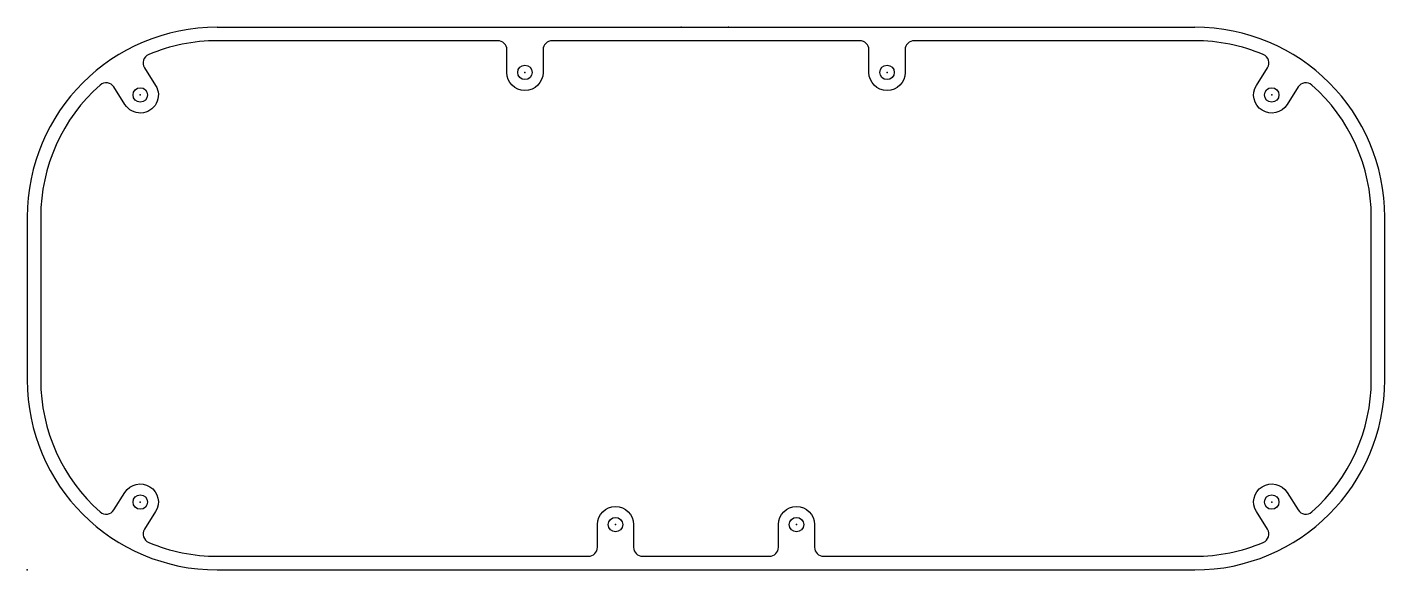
# Model space of a CAD drawing. Header units: millimetres. Extents: x 0 to 300, y 0 to 120.
import ezdxf

# ---------------------------------------------------------------- set-up
doc = ezdxf.new("R2010")
doc.units = ezdxf.units.MM
doc.layers.get('0').update_dxf_attribs({"linetype": 'CONTINUOUS'})

msp = doc.modelspace()

# ---------------------------------------------------------------- linework, layer by layer
for p, q in [((42, 120), (143.5, 120)), ((143.5, 120), (144.5, 120)), ((144.5, 120), (155, 120)), ((155, 120), (156, 120)), ((156, 120), (258, 120)), ((0, 78), (0, 42)), ((300, 42), (300, 78)), ((42, 0), (258, 0))]:
    msp.add_line(p, q)
msp.add_lwpolyline([(273.15, 113.94, 0.100093), (258, 117), (196, 117, 0.414214), (194, 115), (194, 110, -1), (186, 110), (186, 115, 0.414214), (184, 117), (159, 117), (140.5, 117), (116, 117, 0.414214), (114, 115), (114, 110, -1), (106, 110), (106, 115, 0.414214), (104, 117), (42, 117, 0.100093), (26.85, 113.94, 0.462766), (25.93, 111.03), (28.38, 107.13, -1), (21.62, 102.87), (19.16, 106.77, 0.462766), (16.14, 107.2, 0.214709), (3, 78), (3, 42, 0.214709), (16.14, 12.81, 0.462766), (19.16, 13.24), (21.62, 17.13, -1), (28.38, 12.87), (25.93, 8.97, 0.462766), (26.85, 6.07, 0.100093), (42, 3), (124, 3, 0.414214), (126, 5), (126, 10, -1), (134, 10), (134, 5, 0.414214), (136, 3), (164, 3, 0.414214), (166, 5), (166, 10, -1), (174, 10), (174, 5, 0.414214), (176, 3), (258, 3, 0.100092), (273.15, 6.07, 0.462766), (274.07, 8.97), (271.62, 12.87, -1), (278.38, 17.13), (280.84, 13.24, 0.462766), (283.86, 12.81, 0.21471), (297, 42), (297, 78, 0.214709), (283.86, 107.2, 0.462766), (280.84, 106.77), (278.38, 102.87, -1), (271.62, 107.13), (274.07, 111.03, 0.462766)], format="xyb", close=True)
for centre in [(110, 110), (190, 110), (25, 105), (275, 105), (25, 15), (275, 15), (130, 10), (170, 10)]:
    msp.add_circle(centre, 1.6)
for centre, start, end in [((42, 78), 90, 180), ((258, 78), 0, 90), ((42, 42), 180, 270), ((258, 42), -90, 0)]:
    msp.add_arc(centre, 42, start, end)
for p in [(144.5, 120), (155, 120), (110, 110), (190, 110), (25, 105), (25, 105), (275, 105), (275, 105), (25, 15), (25, 15), (275, 15), (275, 15), (130, 10), (170, 10), (0, 0), (0, 0)]:
    msp.add_point(p)

doc.saveas('drawing.dxf')
